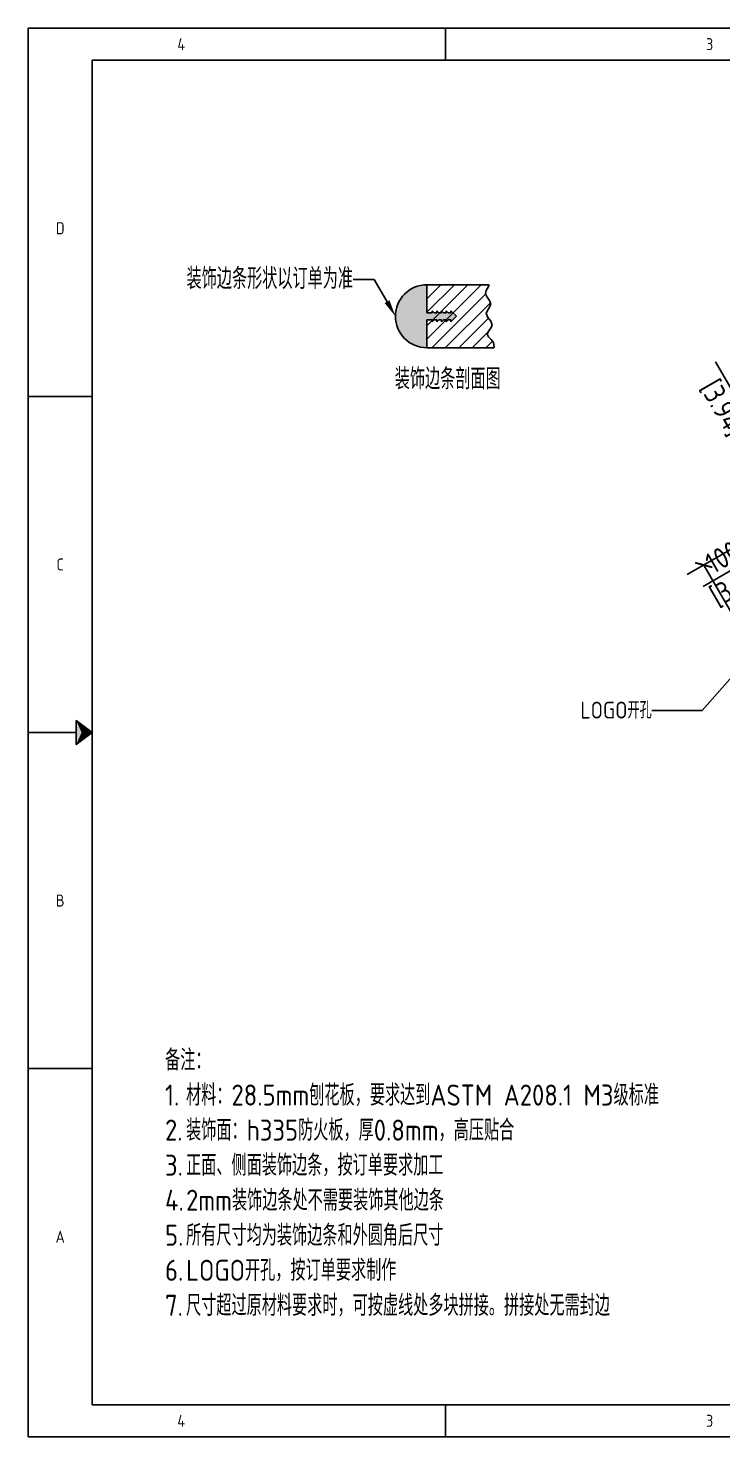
# Model space of a CAD drawing. Header units: millimetres. Extents: x 334 to 23266, y -22310 to 9660.
# Drawn here: x 8689 to 10341, y 871 to 4221 of the extents above; entities that cross this region are included whole.
import ezdxf
from ezdxf import colors
from ezdxf.entities.mleader import LeaderData, LeaderLine
from ezdxf.enums import TextEntityAlignment as Align
from ezdxf.math import Vec2, Vec3

# ---------------------------------------------------------------- set-up
doc = ezdxf.new("R2010")
doc.units = ezdxf.units.MM
doc.header["$MEASUREMENT"] = 0
doc.layers.get('Defpoints').update_dxf_attribs({"color": 252})
for name, color, linetype in [('DIM', 2, 'Continuous'), ('Remark', 255, 'Continuous'), ('TITLEBLOCK', 255, 'Continuous')]:
    doc.layers.add(name, color=color, linetype=linetype)
doc.styles.add('Dartop Text Style', font='gbenor.shx', dxfattribs={"bigfont": 'gbcbig.shx'})
doc.dimstyles.new('Dartop DIM Style', dxfattribs={"dimscale": 20, "dimtxt": 2.5, "dimasz": 1.5, "dimexe": 2.25, "dimexo": 2, "dimtad": 1, "dimdsep": 46, "dimtxsty": 'Dartop Text Style', "dimblk": 'ARCHTICK', "dimcen": 0.09, "dimadec": 1, "dimazin": 0, "dimtfac": 1, "dimtofl": 0, "dimtmove": 0, "dimatfit": 1, "dimfxl": 1, "dimtolj": 1, "dimtzin": 0, "dimarcsym": 0})

# ---------------------------------------------------------------- blocks, each defined once
blk = doc.blocks.new('*U3')
at = {"color": 254, "linetype": 'Continuous', "extrusion": (0, 0, -1)}
for points in [[(-0.833, 11), (-0.75, 10.812), (-0.75, 11.188)], [(-0.833, 11), (-0.75, 11.188), (-1, 11)], [(-0.833, 11), (-1, 11), (-0.75, 10.812)]]:
    blk.add_solid(points, dxfattribs=at)
blk = doc.blocks.new('TitleBlock_Dartop')
for p, q in [((0, 3350.4), (4761.2, 3350.4)), ((0, 3350.4), (0, 3274.2)), ((992.1, 3274.2), (992.1, 3350.4)), ((0, 76.1), (0, 3274.2)), ((152.3, 76.1), (152.3, 3274.2)), ((152.3, 3274.2), (4685.1, 3274.2)), ((152.3, 2474.7), (0, 2474.7)), ((114.2, 1675.2), (0, 1675.2)), ((152.3, 875.7), (0, 875.7)), ((0, 76.1), (0, 0)), ((4685.1, 76.1), (152.3, 76.1)), ((992.1, 0), (992.1, 76.1)), ((4761.2, 0), (0, 0))]:
    blk.add_line(p, q)
for points in [[(0, 3350.4), (4837.4, 3350.4), (4837.4, 0), (0, 0)], [(152.3, 1675.2), (114.2, 1646.6), (114.2, 1703.7), (152.3, 1675.2)]]:
    blk.add_lwpolyline(points, close=True)
at = {"xscale": 152.2888407109637, "yscale": 152.2888407109637, "zscale": 152.2888407109637}
blk.add_blockref('*U3', (0, 0), dxfattribs=at)
at = {"style": 'Dartop Text Style'}
for s, p in [('4', (363.9, 3312.3)), ('3', (1620.3, 3312.3)), ('D', (76.1, 2874.5)), ('C', (76.1, 2074.9)), ('B', (76.1, 1275.4)), ('A', (76.1, 475.9)), ('4', (363.9, 38.1)), ('3', (1620.3, 38.1))]:
    blk.add_text(s, height=28.6, dxfattribs=at).set_placement(p, align=Align.MIDDLE_CENTER)
for tag, p, height in [('#公差', (3172.6, 852.9), 45), ('#装饰面', (3172.6, 743), 45), ('#表面面积', (3172.6, 626.8), 45), ('#材质重量', (3172.6, 506), 45), ('#型号', (3771.8, 394.4), 45), ('#品名', (3771.8, 280.3), 45), ('#设计', (3121.2, 188.5), 45), ('#图号', (3771.8, 165.8), 45), ('#版本', (4597.7, 150.5), 35), ('#审核', (3121.2, 106.9), 45), ('#比例', (3773.4, 89), 35), ('#材质', (4155.2, 87.2), 35), ('#INDEX', (4357.4, 88.3), 35), ('#PAGE', (4569.8, 86.7), 35)]:
    blk.add_attdef(tag, p, '', height=height, dxfattribs=at)
for tag, p in [('#设计日期', (3412.9, 181.7)), ('#审核日期', (3413.8, 97.7))]:
    blk.add_attdef(tag, text='', height=35, dxfattribs=at).set_placement(p, align=Align.CENTER)
blk = doc.blocks.new('Remark')
at = {"insert": (9.8, -11.6), "char_height": 50, "attachment_point": 1, "style": 'Dartop Text Style'}
blk.add_mtext_dynamic_manual_height_columns('备注：\\P\\pi-50,l50,t50;1.^I材料：28.5mm刨花板，要求达到ASTM A208.1 M3级标准\\P2.^I装饰面：h335防火板，厚0.8mm，高压贴合\\P3.^I正面、侧面装饰边条，按订单要求加工\\P4.^I2mm装饰边条处不需要装饰其他边条\\P5.^I所有尺寸均为装饰边条和外圆角后尺寸\\P6.^ILOGO开孔，按订单要求制作\\P7.^I尺寸超过原材料要求时，可按虚线处多块拼接。拼接处无需封边', width=1204.087, gutter_width=1, heights=[0], dxfattribs=at)
blk = doc.blocks.new('_ArchTick')
at = {"color": 0, "linetype": 'ByBlock', "const_width": 0.15}
blk.add_lwpolyline([(-0.5, -0.5), (0.5, 0.5)], dxfattribs=at)
blk = doc.blocks.new('*D67')
at = {"layer": 'Defpoints', "color": 0, "transparency": 16777216}
for p in [(10454.3, 3036), (10295.5, 2944.3), (10911.3, 2244.5)]:
    blk.add_point(p, dxfattribs=at)
at = {"layer": 'DIM', "color": 0, "lineweight": -2, "transparency": 16777216}
for p, q in [((10419.7, 3016), (10256.5, 2921.8)), ((10752.5, 2152.8), (10295.5, 2944.3)), ((10876.6, 2224.5), (10713.5, 2130.3))]:
    blk.add_line(p, q, dxfattribs=at)
at = {"layer": 'DIM', "color": 0, "lineweight": -2, "transparency": 16777216, "xscale": 30, "yscale": 30, "zscale": 30}
for p, rotation in [((10295.5, 2944.3), 119.9995862668451), ((10752.5, 2152.8), 299.9995862668451)]:
    blk.add_blockref('_ArchTick', p, dxfattribs=dict(at, rotation=rotation))
at = {"layer": 'DIM', "color": 0, "transparency": 16777216, "char_height": 50, "attachment_point": 5, "rotation": 299.9996, "style": 'Dartop Text Style'}
for s, insert in [('\\A1;[35.98]', (10490.6, 2529.3)), ('\\A1;914', (10556.5, 2567.3))]:
    blk.add_mtext(s, dxfattribs=dict(at, insert=insert))
blk = doc.blocks.new('*D69')
at = {"layer": 'Defpoints', "color": 0, "transparency": 16777216}
for p in [(10476.1, 2998.3), (10591.9, 2997.7), (10505.3, 2947.7)]:
    blk.add_point(p, dxfattribs=at)
at = {"layer": 'DIM', "color": 0, "lineweight": -2, "transparency": 16777216}
for p, q in [((10571.9, 3032.3), (10540.2, 3087.2)), ((10562.7, 3048.3), (10588.7, 3063.3)), ((10485.3, 2982.3), (10453.6, 3037.2)), ((10476.1, 2998.3), (10294.1, 2893.2))]:
    blk.add_line(p, q, dxfattribs=at)
at = {"layer": 'DIM', "color": 0, "lineweight": -2, "transparency": 16777216, "xscale": 30, "yscale": 30, "zscale": 30}
for p, rotation in [((10562.7, 3048.3), 209.9995862668457), ((10476.1, 2998.3), 29.9995862668457)]:
    blk.add_blockref('_ArchTick', p, dxfattribs=dict(at, rotation=rotation))
at = {"layer": 'DIM', "color": 0, "transparency": 16777216, "char_height": 50, "attachment_point": 5, "rotation": 29.9996, "style": 'Dartop Text Style'}
for s, insert in [('\\A1;100', (10340.4, 2963.2)), ('\\A1;[3.94]', (10378.4, 2897.3))]:
    blk.add_mtext(s, dxfattribs=dict(at, insert=insert))
blk = doc.blocks.new('*D71')
at = {"layer": 'Defpoints', "color": 0, "transparency": 16777216}
for p in [(10541.9, 3084.3), (10527, 3075.7), (10591.9, 2997.7)]:
    blk.add_point(p, dxfattribs=at)
at = {"layer": 'DIM', "color": 0, "lineweight": -2, "transparency": 16777216}
for p, q in [((10527, 3075.7), (10323.9, 3427.5)), ((10507.3, 3064.3), (10488.1, 3053.2)), ((10577, 2989.1), (10592, 2963.1)), ((10557.3, 2977.7), (10538.1, 2966.6))]:
    blk.add_line(p, q, dxfattribs=at)
at = {"layer": 'DIM', "color": 0, "lineweight": -2, "transparency": 16777216, "xscale": 30, "yscale": 30, "zscale": 30}
for p, rotation in [((10527, 3075.7), 300.0000000000005), ((10577, 2989.1), 120.0000000000004)]:
    blk.add_blockref('_ArchTick', p, dxfattribs=dict(at, rotation=rotation))
at = {"layer": 'DIM', "color": 0, "transparency": 16777216, "insert": (10368.8, 3349.8), "char_height": 50, "attachment_point": 5, "rotation": 300, "style": 'Dartop Text Style'}
blk.add_mtext('\\A1;100\\P [3.94]', dxfattribs=at)
blk = doc.blocks.new('Border')
h = blk.add_hatch(color=256)
edge = h.paths.add_edge_path()
edge.add_line((92.4, -8.2), (98.5, -8.2))
edge.add_line((98.5, -8.2), (98.5, -13.2))
edge.add_line((98.5, -13.2), (103.5, -8.2))
edge.add_line((103.5, -8.2), (109.6, -8.2))
edge.add_line((109.6, -8.2), (109.6, -13.2))
edge.add_line((109.6, -13.2), (114.6, -8.2))
edge.add_line((114.6, -8.2), (120.7, -8.2))
edge.add_line((120.7, -8.2), (120.7, -13.2))
edge.add_line((120.7, -13.2), (125.7, -8.2))
edge.add_line((125.7, -8.2), (131.8, -8.2))
edge.add_line((131.8, -8.2), (131.8, -13.2))
edge.add_line((131.8, -13.2), (145.1, 0))
edge.add_line((131.8, 13.2), (145.1, 0))
edge.add_line((131.8, 8.2), (131.8, 13.2))
edge.add_line((125.7, 8.2), (131.8, 8.2))
edge.add_line((120.7, 13.2), (125.7, 8.2))
edge.add_line((120.7, 8.2), (120.7, 13.2))
edge.add_line((114.6, 8.2), (120.7, 8.2))
edge.add_line((109.6, 13.2), (114.6, 8.2))
edge.add_line((109.6, 8.2), (109.6, 13.2))
edge.add_line((103.5, 8.2), (109.6, 8.2))
edge.add_line((98.5, 13.2), (103.5, 8.2))
edge.add_line((98.5, 8.2), (98.5, 13.2))
edge.add_line((92.4, 8.2), (98.5, 8.2))
edge.add_line((87.4, 13.2), (92.4, 8.2))
edge.add_line((87.4, 8.2), (87.4, 13.2))
edge.add_line((74.8, 8.2), (87.4, 8.2))
edge.add_line((74.8, 74.8), (74.8, 8.2))
edge.add_arc((74.8, 0), 74.8, 90, 270)
edge.add_line((74.8, -8.2), (74.8, -74.8))
edge.add_line((74.8, -8.2), (87.4, -8.2))
edge.add_line((87.4, -8.2), (87.4, -13.2))
edge.add_line((87.4, -13.2), (92.4, -8.2))
for p, q in [((74.8, 41.5), (108.1, 74.8)), ((74.8, 9.5), (140.1, 74.8)), ((74.8, -22.5), (172.1, 74.8)), ((74.8, -54.5), (204.1, 74.8)), ((74.8, 74.8), (74.8, 8.2)), ((74.8, 74.8), (223.2, 74.8)), ((215.8, 61), (220.5, 69.1)), ((220.5, 69.1), (223.2, 74.8)), ((86.6, -74.8), (214.3, 52.9)), ((214.2, 53), (215.8, 61)), ((218.1, 45.1), (214.2, 53)), ((223.9, 37.3), (218.1, 45.1)), ((226.8, 29.4), (223.9, 37.3)), ((74.8, 8.2), (87.4, 8.2)), ((87.4, 8.2), (87.4, 13.2)), ((87.4, 13.2), (92.4, 8.2)), ((92.4, 8.2), (98.5, 8.2)), ((98.5, 8.2), (98.5, 13.2)), ((98.5, 13.2), (103.5, 8.2)), ((103.5, 8.2), (109.6, 8.2)), ((109.6, 8.2), (109.6, 13.2)), ((109.6, 13.2), (114.6, 8.2)), ((114.6, 8.2), (120.7, 8.2)), ((118.6, -74.8), (225.7, 32.3)), ((120.7, 8.2), (120.7, 13.2)), ((120.7, 13.2), (125.7, 8.2)), ((125.7, 8.2), (131.8, 8.2)), ((131.8, 8.2), (131.8, 13.2)), ((131.8, 13.2), (145.1, 0)), ((131.8, -13.2), (145.1, 0)), ((215.8, 6.5), (218.7, 14.1)), ((219.6, -2.7), (215.8, 6.5)), ((218.7, 14.1), (223.9, 21.8)), ((223.9, 21.8), (226.8, 29.4)), ((74.8, -8.2), (74.8, -74.8)), ((74.8, -8.2), (87.4, -8.2)), ((87.4, -13.2), (92.4, -8.2)), ((87.4, -8.2), (87.4, -13.2)), ((92.4, -8.2), (98.5, -8.2)), ((98.5, -13.2), (103.5, -8.2)), ((98.5, -8.2), (98.5, -13.2)), ((103.5, -8.2), (109.6, -8.2)), ((109.6, -13.2), (114.6, -8.2)), ((109.6, -8.2), (109.6, -13.2)), ((114.6, -8.2), (120.7, -8.2)), ((120.7, -13.2), (125.7, -8.2)), ((120.7, -8.2), (120.7, -13.2)), ((125.7, -8.2), (131.8, -8.2)), ((131.8, -8.2), (131.8, -13.2)), ((150.6, -74.8), (221, -4.5)), ((226.7, -11.9), (219.6, -2.7)), ((221.1, -35.5), (226.6, -28.3)), ((226.6, -28.3), (230, -21.1)), ((230, -21.1), (226.7, -11.9)), ((182.7, -74.8), (220.5, -37)), ((214.7, -74.8), (230.5, -58.9)), ((218.2, -42.3), (221.1, -35.5)), ((221.1, -48.9), (218.2, -42.3)), ((227.4, -55.3), (221.1, -48.9)), ((233.1, -62), (227.4, -55.3)), ((234.5, -73.4), (233.1, -62)), ((74.8, -74.8), (233.8, -74.8)), ((233.8, -74.8), (234.5, -73.4))]:
    blk.add_line(p, q)
blk.add_arc((74.8, 0), 74.8, 90, 270)
at = {"style": 'Dartop Text Style'}
blk.add_text('装饰边条剖面图', height=50, dxfattribs=at).set_placement((124.4, -148.7), align=Align.MIDDLE_CENTER)
ml = blk.add_multileader_mtext('Standard')
ml.set_content('装饰边条形状以订单为准', color=256, style='Dartop Text Style')
ml.set_leader_properties()
ml.build(insert=Vec2(0, 0))
ml.multileader.update_dxf_attribs({"dogleg_length": 0.36, "arrow_head_size": 40})
ctx = ml.context
ctx.base_point, ctx.char_height, ctx.arrow_head_size, ctx.landing_gap_size, ctx.plane_origin = Vec3(-494.5, 87.8), 50, 40, 0.09, Vec3(226.8, 249.1)
ctx.text_align_type = 2
notes = []
notes.append((ctx, [(0, (1, 1, 0), (-50.3, 87.8), (-1, 0), 50.3, [(0, [(0, 0)], 0, [])])]))
ctx.mtext.insert, ctx.mtext.alignment, ctx.mtext.flow_direction = Vec3(-100.7, 114.8), 3, 5
for ctx, leaders in notes:
    for number, flags, end, landing, length, lines in leaders:
        leader = LeaderData()
        leader.index, (leader.has_last_leader_line, leader.has_dogleg_vector, leader.attachment_direction) = number, flags
        leader.last_leader_point, leader.dogleg_vector, leader.dogleg_length = Vec3(end), Vec3(landing), length
        for number, points, colour, breaks in lines:
            line = LeaderLine()
            line.index, line.vertices, line.color, line.breaks = number, Vec3.list(points), colors.encode_raw_color(colour), breaks
            leader.lines.append(line)
        ctx.leaders.append(leader)

msp = doc.modelspace()

# ---------------------------------------------------------------- block references
at = {"layer": 'Remark'}
for name, p in [('Border', (9562.514, 3535.877)), ('Remark', (9004.873, 1803.517))]:
    msp.add_blockref(name, p, dxfattribs=at)
at = {"layer": 'TITLEBLOCK'}
msp.add_blockref('TitleBlock_Dartop', (8689.26, 870.748), dxfattribs=at)

# ---------------------------------------------------------------- dimensions: what is measured, and where the dimension line sits
at = {"layer": 'DIM'}
dim = msp.add_linear_dim(base=(10527.044, 3075.689), p1=(10591.899, 2997.663), p2=(10541.899, 3084.265), angle=120, dimstyle='Dartop DIM Style', override={"dimpost": '\\X'}, dxfattribs=at)
dim.commit()
dim.dimension.update_dxf_attribs({"geometry": '*D71', "text_midpoint": (10368.771, 3349.825), "dimtype": 161})
for p1, p2, distance, picture, middle in [((10591.899, 2997.663), (10505.295, 2947.663), -58.423, '*D69', (10359.107, 2930.724)), ((10911.287, 2244.453), (10454.293, 3036.003), 183.337, '*D67', (10524.015, 2548.561))]:
    dim = msp.add_aligned_dim(p1=p1, p2=p2, distance=distance, dimstyle='Dartop DIM Style', override={"dimpost": '\\X'}, dxfattribs=at)
    dim.commit()
    dim.dimension.update_dxf_attribs({"geometry": picture, "text_midpoint": middle})

# ---------------------------------------------------------------- leaders
ml = msp.add_multileader_mtext('Standard', dxfattribs=at)
ml.set_content('LOGO开孔', color=256, style='Dartop Text Style')
ml.set_leader_properties()
ml.build(insert=Vec2(0, 0))
ml.multileader.update_dxf_attribs({"dogleg_length": 0.36, "arrow_head_size": 40})
ctx = ml.context
ctx.base_point, ctx.char_height, ctx.arrow_head_size, ctx.landing_gap_size, ctx.plane_origin = Vec3(10016.901, 2597.859), 40, 40, 0.09, Vec3(10511.137, 2724.12)
ctx.text_align_type = 2
notes = []
notes.append((ctx, [(0, (1, 1, 0), (10291.82, 2597.859), (-1, 0), 119.935, [(0, [(10611.899, 2963.022)], 0, [])])]))
ctx.mtext.insert, ctx.mtext.alignment, ctx.mtext.flow_direction = Vec3(10171.795, 2619.182), 3, 5
ml = msp.add_multileader_mtext('Standard', dxfattribs=at)
ml.set_content('背部和两侧装饰边条', color=256, style='Dartop Text Style')
ml.set_leader_properties()
ml.build(insert=Vec2(0, 0))
ml.multileader.update_dxf_attribs({"dogleg_length": 0.36, "arrow_head_size": 40})
ctx = ml.context
ctx.base_point, ctx.char_height, ctx.arrow_head_size, ctx.landing_gap_size, ctx.plane_origin = Vec3(10456.052, 2270.062), 40, 40, 0.09, Vec3(11037.788, 2429.288)
ctx.text_align_type = 2
notes.append((ctx, [(0, (1, 1, 0), (10764.177, 2270.062), (-1, 0), 50.298, [(0, [(10822.574, 2392.559)], 0, [])])]))
ctx.mtext.insert, ctx.mtext.alignment, ctx.mtext.flow_direction = Vec3(10713.789, 2291.606), 3, 5
for ctx, leaders in notes:
    for number, flags, end, landing, length, lines in leaders:
        leader = LeaderData()
        leader.index, (leader.has_last_leader_line, leader.has_dogleg_vector, leader.attachment_direction) = number, flags
        leader.last_leader_point, leader.dogleg_vector, leader.dogleg_length = Vec3(end), Vec3(landing), length
        for number, points, colour, breaks in lines:
            line = LeaderLine()
            line.index, line.vertices, line.color, line.breaks = number, Vec3.list(points), colors.encode_raw_color(colour), breaks
            leader.lines.append(line)
        ctx.leaders.append(leader)

doc.saveas('drawing.dxf')
